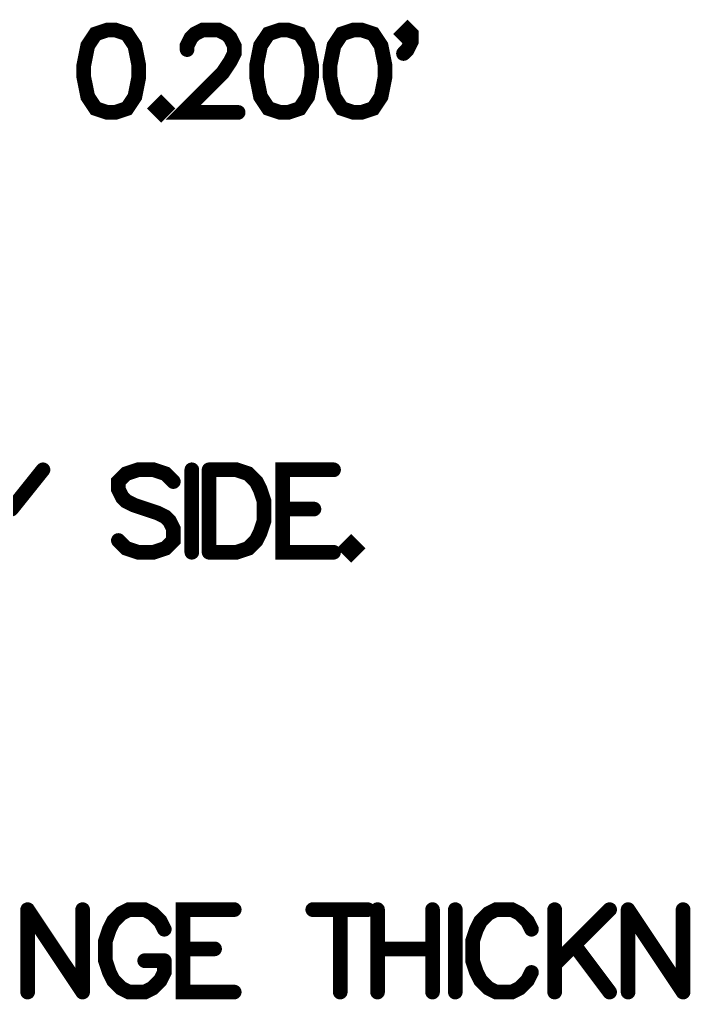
# Model space of a CAD drawing. Extents: x -9.8 to 23.3, y -7.1 to 14.3.
# Drawn here: x -3.077 to -2.62, y 5.835 to 6.503 of the extents above; entities that cross this region are included whole.
import ezdxf

# ---------------------------------------------------------------- set-up
doc = ezdxf.new("R2010")
doc.units = 0
doc.layers.add('2D_LINE_00', color=1, linetype='CONTINUOUS')

# ---------------------------------------------------------------- blocks, each defined once
blk = doc.blocks.new('SMOOTH_0$01')
at = {"const_width": 0.005}
blk.add_lwpolyline([(-0.0025, 0, 1), (0.0025, 0, 1)], format="xyb", close=True, dxfattribs=at)
blk = doc.blocks.new('DRAWING_1283')
at = {"layer": '2D_LINE_00', "const_width": 0.01}
blk.add_lwpolyline([(0, 0), (0, -0.05624)], dxfattribs=at)
at = {"layer": '2D_LINE_00'}
for p in [(0, 0), (0, -0.05624)]:
    blk.add_blockref('SMOOTH_0$01', p, dxfattribs=at)
blk = doc.blocks.new('DRAWING_1284')
at = {"layer": '2D_LINE_00', "const_width": 0.01}
blk.add_lwpolyline([(0, 0), (0.0375, -0.05624)], dxfattribs=at)
at = {"layer": '2D_LINE_00'}
for p in [(0, 0), (0.0375, -0.05624)]:
    blk.add_blockref('SMOOTH_0$01', p, dxfattribs=at)
blk = doc.blocks.new('DRAWING_1285')
at = {"layer": '2D_LINE_00', "const_width": 0.01}
blk.add_lwpolyline([(0, 0), (0, -0.05624)], dxfattribs=at)
at = {"layer": '2D_LINE_00'}
for p in [(0, 0), (0, -0.05624)]:
    blk.add_blockref('SMOOTH_0$01', p, dxfattribs=at)
blk = doc.blocks.new('DRAWING_1286')
at = {"layer": '2D_LINE_00', "const_width": 0.01}
blk.add_lwpolyline([(0, 0), (-0.00268, 0.00535), (-0.00804, 0.01071), (-0.01339, 0.01339), (-0.0241, 0.01339), (-0.02946, 0.01071), (-0.03481, 0.00535), (-0.03749, 0), (-0.04017, -0.00804), (-0.04017, -0.02143), (-0.03749, -0.02946), (-0.03481, -0.03482), (-0.02946, -0.04017), (-0.0241, -0.04285), (-0.01339, -0.04285), (-0.00804, -0.04017), (-0.00268, -0.03482), (0, -0.02946), (0, -0.02143)], dxfattribs=at)
at = {"layer": '2D_LINE_00'}
for p in [(-0.02946, 0.01071), (-0.0241, 0.01339), (-0.01339, 0.01339), (-0.00804, 0.01071), (-0.03481, 0.00535), (-0.00268, 0.00535), (-0.03749, 0), (0, 0), (-0.04017, -0.00804), (-0.04017, -0.02143), (0, -0.02143), (-0.03749, -0.02946), (0, -0.02946), (-0.03481, -0.03482), (-0.00268, -0.03482), (-0.02946, -0.04017), (-0.0241, -0.04285), (-0.01339, -0.04285), (-0.00804, -0.04017)]:
    blk.add_blockref('SMOOTH_0$01', p, dxfattribs=at)
blk = doc.blocks.new('DRAWING_1287')
at = {"layer": '2D_LINE_00', "const_width": 0.01}
blk.add_lwpolyline([(0, 0), (0.01339, 0)], dxfattribs=at)
at = {"layer": '2D_LINE_00'}
for p in [(0, 0), (0.01339, 0)]:
    blk.add_blockref('SMOOTH_0$01', p, dxfattribs=at)
blk = doc.blocks.new('DRAWING_1288')
at = {"layer": '2D_LINE_00', "const_width": 0.01}
blk.add_lwpolyline([(0, 0), (-0.03482, 0), (-0.03482, -0.05624), (0, -0.05624)], dxfattribs=at)
at = {"layer": '2D_LINE_00'}
for p in [(-0.03482, 0), (0, 0), (-0.03482, -0.05624), (0, -0.05624)]:
    blk.add_blockref('SMOOTH_0$01', p, dxfattribs=at)
blk = doc.blocks.new('DRAWING_1289')
at = {"layer": '2D_LINE_00', "const_width": 0.01}
blk.add_lwpolyline([(0, 0), (0.02143, 0)], dxfattribs=at)
at = {"layer": '2D_LINE_00'}
for p in [(0, 0), (0.02143, 0)]:
    blk.add_blockref('SMOOTH_0$01', p, dxfattribs=at)
blk = doc.blocks.new('DRAWING_1290')
at = {"layer": '2D_LINE_00', "const_width": 0.01}
blk.add_lwpolyline([(0, 0), (0, -0.05624)], dxfattribs=at)
at = {"layer": '2D_LINE_00'}
for p in [(0, 0), (0, -0.05624)]:
    blk.add_blockref('SMOOTH_0$01', p, dxfattribs=at)
blk = doc.blocks.new('DRAWING_1291')
at = {"layer": '2D_LINE_00', "const_width": 0.01}
blk.add_lwpolyline([(0, 0), (0.03749, 0)], dxfattribs=at)
at = {"layer": '2D_LINE_00'}
for p in [(0, 0), (0.03749, 0)]:
    blk.add_blockref('SMOOTH_0$01', p, dxfattribs=at)
blk = doc.blocks.new('DRAWING_1292')
at = {"layer": '2D_LINE_00', "const_width": 0.01}
blk.add_lwpolyline([(0, 0), (0, -0.05624)], dxfattribs=at)
at = {"layer": '2D_LINE_00'}
for p in [(0, 0), (0, -0.05624)]:
    blk.add_blockref('SMOOTH_0$01', p, dxfattribs=at)
blk = doc.blocks.new('DRAWING_1293')
at = {"layer": '2D_LINE_00', "const_width": 0.01}
blk.add_lwpolyline([(0, 0), (0, -0.05624)], dxfattribs=at)
at = {"layer": '2D_LINE_00'}
for p in [(0, 0), (0, -0.05624)]:
    blk.add_blockref('SMOOTH_0$01', p, dxfattribs=at)
blk = doc.blocks.new('DRAWING_1294')
at = {"layer": '2D_LINE_00', "const_width": 0.01}
blk.add_lwpolyline([(0, 0), (0.0375, 0)], dxfattribs=at)
at = {"layer": '2D_LINE_00'}
for p in [(0, 0), (0.0375, 0)]:
    blk.add_blockref('SMOOTH_0$01', p, dxfattribs=at)
blk = doc.blocks.new('DRAWING_1295')
at = {"layer": '2D_LINE_00', "const_width": 0.01}
blk.add_lwpolyline([(0, 0), (0, -0.05624)], dxfattribs=at)
at = {"layer": '2D_LINE_00'}
for p in [(0, 0), (0, -0.05624)]:
    blk.add_blockref('SMOOTH_0$01', p, dxfattribs=at)
blk = doc.blocks.new('DRAWING_1296')
at = {"layer": '2D_LINE_00', "const_width": 0.01}
blk.add_lwpolyline([(0, 0), (-0.00268, 0.00535), (-0.00803, 0.01071), (-0.01339, 0.01339), (-0.0241, 0.01339), (-0.02946, 0.01071), (-0.03481, 0.00535), (-0.03749, 0), (-0.04017, -0.00804), (-0.04017, -0.02143), (-0.03749, -0.02946), (-0.03481, -0.03482), (-0.02946, -0.04017), (-0.0241, -0.04285), (-0.01339, -0.04285), (-0.00803, -0.04017), (-0.00268, -0.03482), (0, -0.02946)], dxfattribs=at)
at = {"layer": '2D_LINE_00'}
for p in [(-0.02946, 0.01071), (-0.0241, 0.01339), (-0.01339, 0.01339), (-0.00803, 0.01071), (-0.03481, 0.00535), (-0.00268, 0.00535), (-0.03749, 0), (0, 0), (-0.04017, -0.00804), (-0.04017, -0.02143), (-0.03749, -0.02946), (0, -0.02946), (-0.03481, -0.03482), (-0.00268, -0.03482), (-0.02946, -0.04017), (-0.0241, -0.04285), (-0.01339, -0.04285), (-0.00803, -0.04017)]:
    blk.add_blockref('SMOOTH_0$01', p, dxfattribs=at)
blk = doc.blocks.new('DRAWING_1297')
at = {"layer": '2D_LINE_00', "const_width": 0.01}
blk.add_lwpolyline([(0, 0), (0, -0.05624)], dxfattribs=at)
at = {"layer": '2D_LINE_00'}
for p in [(0, 0), (0, -0.05624)]:
    blk.add_blockref('SMOOTH_0$01', p, dxfattribs=at)
blk = doc.blocks.new('DRAWING_1298')
at = {"layer": '2D_LINE_00', "const_width": 0.01}
blk.add_lwpolyline([(0, 0), (-0.03749, -0.03749)], dxfattribs=at)
at = {"layer": '2D_LINE_00'}
for p in [(0, 0), (-0.03749, -0.03749)]:
    blk.add_blockref('SMOOTH_0$01', p, dxfattribs=at)
blk = doc.blocks.new('DRAWING_1299')
at = {"layer": '2D_LINE_00', "const_width": 0.01}
blk.add_lwpolyline([(0, 0), (0.0241, -0.03214)], dxfattribs=at)
at = {"layer": '2D_LINE_00'}
for p in [(0, 0), (0.0241, -0.03214)]:
    blk.add_blockref('SMOOTH_0$01', p, dxfattribs=at)
blk = doc.blocks.new('DRAWING_1300')
at = {"layer": '2D_LINE_00', "const_width": 0.01}
blk.add_lwpolyline([(0, 0), (0, -0.05624)], dxfattribs=at)
at = {"layer": '2D_LINE_00'}
for p in [(0, 0), (0, -0.05624)]:
    blk.add_blockref('SMOOTH_0$01', p, dxfattribs=at)
blk = doc.blocks.new('DRAWING_1301')
at = {"layer": '2D_LINE_00', "const_width": 0.01}
blk.add_lwpolyline([(0, 0), (0.03749, -0.05624)], dxfattribs=at)
at = {"layer": '2D_LINE_00'}
for p in [(0, 0), (0.03749, -0.05624)]:
    blk.add_blockref('SMOOTH_0$01', p, dxfattribs=at)
blk = doc.blocks.new('DRAWING_1302')
at = {"layer": '2D_LINE_00', "const_width": 0.01}
blk.add_lwpolyline([(0, 0), (0, -0.05624)], dxfattribs=at)
at = {"layer": '2D_LINE_00'}
for p in [(0, 0), (0, -0.05624)]:
    blk.add_blockref('SMOOTH_0$01', p, dxfattribs=at)
blk = doc.blocks.new('DRAWING_1427')
at = {"layer": '2D_LINE_00', "const_width": 0.01}
blk.add_lwpolyline([(0, 0), (-0.02142, -0.02678)], dxfattribs=at)
at = {"layer": '2D_LINE_00'}
for p in [(0, 0), (-0.02142, -0.02678)]:
    blk.add_blockref('SMOOTH_0$01', p, dxfattribs=at)
blk = doc.blocks.new('DRAWING_1428')
at = {"layer": '2D_LINE_00', "const_width": 0.01}
blk.add_lwpolyline([(0, 0), (-0.00536, 0.00536), (-0.01339, 0.00804), (-0.0241, 0.00804), (-0.03214, 0.00536), (-0.03749, 0), (-0.03749, -0.00535), (-0.03482, -0.01071), (-0.03214, -0.01339), (-0.02678, -0.01606), (-0.01071, -0.02142), (-0.00536, -0.0241), (-0.00268, -0.02678), (0, -0.03213), (0, -0.04017), (-0.00536, -0.04552), (-0.01339, -0.0482), (-0.0241, -0.0482), (-0.03214, -0.04552), (-0.03749, -0.04017)], dxfattribs=at)
at = {"layer": '2D_LINE_00'}
for p in [(-0.03214, 0.00536), (-0.0241, 0.00804), (-0.01339, 0.00804), (-0.00536, 0.00536), (-0.03749, 0), (0, 0), (-0.03749, -0.00535), (-0.03482, -0.01071), (-0.03214, -0.01339), (-0.02678, -0.01606), (-0.01071, -0.02142), (-0.00536, -0.0241), (-0.00268, -0.02678), (0, -0.03213), (-0.03749, -0.04017), (0, -0.04017), (-0.03214, -0.04552), (-0.0241, -0.0482), (-0.01339, -0.0482), (-0.00536, -0.04552)]:
    blk.add_blockref('SMOOTH_0$01', p, dxfattribs=at)
blk = doc.blocks.new('DRAWING_1429')
at = {"layer": '2D_LINE_00', "const_width": 0.01}
blk.add_lwpolyline([(0, 0), (0, -0.05624)], dxfattribs=at)
at = {"layer": '2D_LINE_00'}
for p in [(0, 0), (0, -0.05624)]:
    blk.add_blockref('SMOOTH_0$01', p, dxfattribs=at)
blk = doc.blocks.new('DRAWING_1430')
at = {"layer": '2D_LINE_00', "const_width": 0.01}
blk.add_lwpolyline([(0, 0), (0, -0.05624)], dxfattribs=at)
at = {"layer": '2D_LINE_00'}
for p in [(0, 0), (0, -0.05624)]:
    blk.add_blockref('SMOOTH_0$01', p, dxfattribs=at)
blk = doc.blocks.new('DRAWING_1431')
at = {"layer": '2D_LINE_00', "const_width": 0.01}
blk.add_lwpolyline([(0, 0), (0.01874, 0), (0.02678, -0.00268), (0.03213, -0.00804), (0.03481, -0.01339), (0.03749, -0.02143), (0.03749, -0.03482), (0.03481, -0.04285), (0.03213, -0.04821), (0.02678, -0.05356), (0.01874, -0.05624), (0, -0.05624)], dxfattribs=at)
at = {"layer": '2D_LINE_00'}
for p in [(0, 0), (0.01874, 0), (0.02678, -0.00268), (0.03213, -0.00804), (0.03481, -0.01339), (0.03749, -0.02143), (0.03749, -0.03482), (0.03481, -0.04285), (0.03213, -0.04821), (0, -0.05624), (0.01874, -0.05624), (0.02678, -0.05356)]:
    blk.add_blockref('SMOOTH_0$01', p, dxfattribs=at)
blk = doc.blocks.new('DRAWING_1432')
at = {"layer": '2D_LINE_00', "const_width": 0.01}
blk.add_lwpolyline([(0, 0), (-0.03481, 0), (-0.03481, -0.05624), (0, -0.05624)], dxfattribs=at)
at = {"layer": '2D_LINE_00'}
for p in [(-0.03481, 0), (0, 0), (-0.03481, -0.05624), (0, -0.05624)]:
    blk.add_blockref('SMOOTH_0$01', p, dxfattribs=at)
blk = doc.blocks.new('DRAWING_1433')
at = {"layer": '2D_LINE_00', "const_width": 0.01}
blk.add_lwpolyline([(0, 0), (0.02142, 0)], dxfattribs=at)
at = {"layer": '2D_LINE_00'}
for p in [(0, 0), (0.02142, 0)]:
    blk.add_blockref('SMOOTH_0$01', p, dxfattribs=at)
blk = doc.blocks.new('DRAWING_1434')
at = {"layer": '2D_LINE_00', "const_width": 0.01}
blk.add_lwpolyline([(0, 0), (-0.00268, -0.00268), (0, -0.00536), (0.00268, -0.00268), (0, 0)], dxfattribs=at)
at = {"layer": '2D_LINE_00'}
for p in [(-0.00268, -0.00268), (0, 0), (0, 0), (0.00268, -0.00268), (0, -0.00536)]:
    blk.add_blockref('SMOOTH_0$01', p, dxfattribs=at)
blk = doc.blocks.new('DRAWING_1870')
at = {"layer": '2D_LINE_00', "const_width": 0.01}
blk.add_lwpolyline([(0, 0), (-0.00804, -0.00268), (-0.01339, -0.01071), (-0.01607, -0.0241), (-0.01607, -0.03214), (-0.01339, -0.04553), (-0.00804, -0.05356), (0, -0.05624), (0.00535, -0.05624), (0.01339, -0.05356), (0.01874, -0.04553), (0.02142, -0.03214), (0.02142, -0.0241), (0.01874, -0.01071), (0.01339, -0.00268), (0.00535, 0), (0, 0)], dxfattribs=at)
at = {"layer": '2D_LINE_00'}
for p in [(-0.00804, -0.00268), (0, 0), (0, 0), (0.00535, 0), (0.01339, -0.00268), (-0.01339, -0.01071), (0.01874, -0.01071), (-0.01607, -0.0241), (0.02142, -0.0241), (-0.01607, -0.03214), (0.02142, -0.03214), (-0.01339, -0.04553), (0.01874, -0.04553), (-0.00804, -0.05356), (0, -0.05624), (0.00535, -0.05624), (0.01339, -0.05356)]:
    blk.add_blockref('SMOOTH_0$01', p, dxfattribs=at)
blk = doc.blocks.new('DRAWING_1871')
at = {"layer": '2D_LINE_00', "const_width": 0.01}
blk.add_lwpolyline([(0, 0), (-0.00268, -0.00268), (0, -0.00536), (0.00267, -0.00268), (0, 0)], dxfattribs=at)
at = {"layer": '2D_LINE_00'}
for p in [(-0.00268, -0.00268), (0, 0), (0, 0), (0.00267, -0.00268), (0, -0.00536)]:
    blk.add_blockref('SMOOTH_0$01', p, dxfattribs=at)
blk = doc.blocks.new('DRAWING_1872')
at = {"layer": '2D_LINE_00', "const_width": 0.01}
blk.add_lwpolyline([(0, 0), (0, 0.00268), (0.00268, 0.00803), (0.00536, 0.01071), (0.01071, 0.01339), (0.02142, 0.01339), (0.02678, 0.01071), (0.02946, 0.00803), (0.03214, 0.00268), (0.03214, -0.00268), (0.02946, -0.00804), (0.0241, -0.01607), (-0.00268, -0.04285), (0.03482, -0.04285)], dxfattribs=at)
at = {"layer": '2D_LINE_00'}
for p in [(0.00536, 0.01071), (0.01071, 0.01339), (0.02142, 0.01339), (0.02678, 0.01071), (0, 0.00268), (0.00268, 0.00803), (0.02946, 0.00803), (0.03214, 0.00268), (0, 0), (0.03214, -0.00268), (0.02946, -0.00804), (0.0241, -0.01607), (-0.00268, -0.04285), (0.03482, -0.04285)]:
    blk.add_blockref('SMOOTH_0$01', p, dxfattribs=at)
blk = doc.blocks.new('DRAWING_1873')
at = {"layer": '2D_LINE_00', "const_width": 0.01}
blk.add_lwpolyline([(0, 0), (-0.00803, -0.00268), (-0.01339, -0.01071), (-0.01607, -0.0241), (-0.01607, -0.03214), (-0.01339, -0.04553), (-0.00803, -0.05356), (0, -0.05624), (0.00536, -0.05624), (0.01339, -0.05356), (0.01875, -0.04553), (0.02142, -0.03214), (0.02142, -0.0241), (0.01875, -0.01071), (0.01339, -0.00268), (0.00536, 0), (0, 0)], dxfattribs=at)
at = {"layer": '2D_LINE_00'}
for p in [(-0.00803, -0.00268), (0, 0), (0, 0), (0.00536, 0), (0.01339, -0.00268), (-0.01339, -0.01071), (0.01875, -0.01071), (-0.01607, -0.0241), (0.02142, -0.0241), (-0.01607, -0.03214), (0.02142, -0.03214), (-0.01339, -0.04553), (0.01875, -0.04553), (-0.00803, -0.05356), (0, -0.05624), (0.00536, -0.05624), (0.01339, -0.05356)]:
    blk.add_blockref('SMOOTH_0$01', p, dxfattribs=at)
blk = doc.blocks.new('DRAWING_1874')
at = {"layer": '2D_LINE_00', "const_width": 0.01}
blk.add_lwpolyline([(0, 0), (-0.00804, -0.00268), (-0.01339, -0.01071), (-0.01607, -0.0241), (-0.01607, -0.03214), (-0.01339, -0.04553), (-0.00804, -0.05356), (0, -0.05624), (0.00535, -0.05624), (0.01339, -0.05356), (0.01874, -0.04553), (0.02142, -0.03214), (0.02142, -0.0241), (0.01874, -0.01071), (0.01339, -0.00268), (0.00535, 0), (0, 0)], dxfattribs=at)
at = {"layer": '2D_LINE_00'}
for p in [(-0.00804, -0.00268), (0, 0), (0, 0), (0.00535, 0), (0.01339, -0.00268), (-0.01339, -0.01071), (0.01874, -0.01071), (-0.01607, -0.0241), (0.02142, -0.0241), (-0.01607, -0.03214), (0.02142, -0.03214), (-0.01339, -0.04553), (0.01874, -0.04553), (-0.00804, -0.05356), (0, -0.05624), (0.00535, -0.05624), (0.01339, -0.05356)]:
    blk.add_blockref('SMOOTH_0$01', p, dxfattribs=at)
blk = doc.blocks.new('DRAWING_1875')
at = {"layer": '2D_LINE_00', "const_width": 0.01}
blk.add_lwpolyline([(0, 0), (-0.00268, 0.00268), (0, 0.00536), (0.00267, 0.00268), (0.00267, -0.00268), (0, -0.00803), (-0.00268, -0.01071)], dxfattribs=at)
at = {"layer": '2D_LINE_00'}
for p in [(-0.00268, 0.00268), (0, 0.00536), (0.00267, 0.00268), (0, 0), (0.00267, -0.00268), (-0.00268, -0.01071), (0, -0.00803)]:
    blk.add_blockref('SMOOTH_0$01', p, dxfattribs=at)

msp = doc.modelspace()

# ---------------------------------------------------------------- block references
for name, p in [('DRAWING_1875', (-2.81273, 6.49088)), ('DRAWING_1870', (-3.01733, 6.49624)), ('DRAWING_1872', (-2.96297, 6.48285)), ('DRAWING_1873', (-2.8995, 6.49624)), ('DRAWING_1874', (-2.84942, 6.49624)), ('DRAWING_1871', (-2.98064, 6.44536)), ('DRAWING_1427', (-3.06125, 6.19624)), ('DRAWING_1428', (-2.97234, 6.1882)), ('DRAWING_1429', (-2.95975, 6.19624)), ('DRAWING_1430', (-2.94797, 6.19624)), ('DRAWING_1431', (-2.94797, 6.19624)), ('DRAWING_1432', (-2.86308, 6.19624)), ('DRAWING_1433', (-2.89789, 6.16946)), ('DRAWING_1434', (-2.85103, 6.14536)), ('DRAWING_1283', (-3.0717, 5.89624)), ('DRAWING_1284', (-3.0717, 5.89624)), ('DRAWING_1285', (-3.0342, 5.89624)), ('DRAWING_1286', (-2.9785, 5.88285)), ('DRAWING_1288', (-2.93083, 5.89624)), ('DRAWING_1291', (-2.87727, 5.89624)), ('DRAWING_1290', (-2.85853, 5.89624)), ('DRAWING_1292', (-2.83309, 5.89624)), ('DRAWING_1293', (-2.79559, 5.89624)), ('DRAWING_1295', (-2.78006, 5.89624)), ('DRAWING_1296', (-2.72811, 5.88285)), ('DRAWING_1297', (-2.71231, 5.89624)), ('DRAWING_1298', (-2.67482, 5.89624)), ('DRAWING_1300', (-2.66223, 5.89624)), ('DRAWING_1301', (-2.66223, 5.89624)), ('DRAWING_1302', (-2.62474, 5.89624)), ('DRAWING_1299', (-2.69892, 5.87214)), ('DRAWING_1289', (-2.96565, 5.86946)), ('DRAWING_1294', (-2.83309, 5.86946)), ('DRAWING_1287', (-2.99189, 5.86142))]:
    msp.add_blockref(name, p)

doc.saveas('drawing.dxf')
